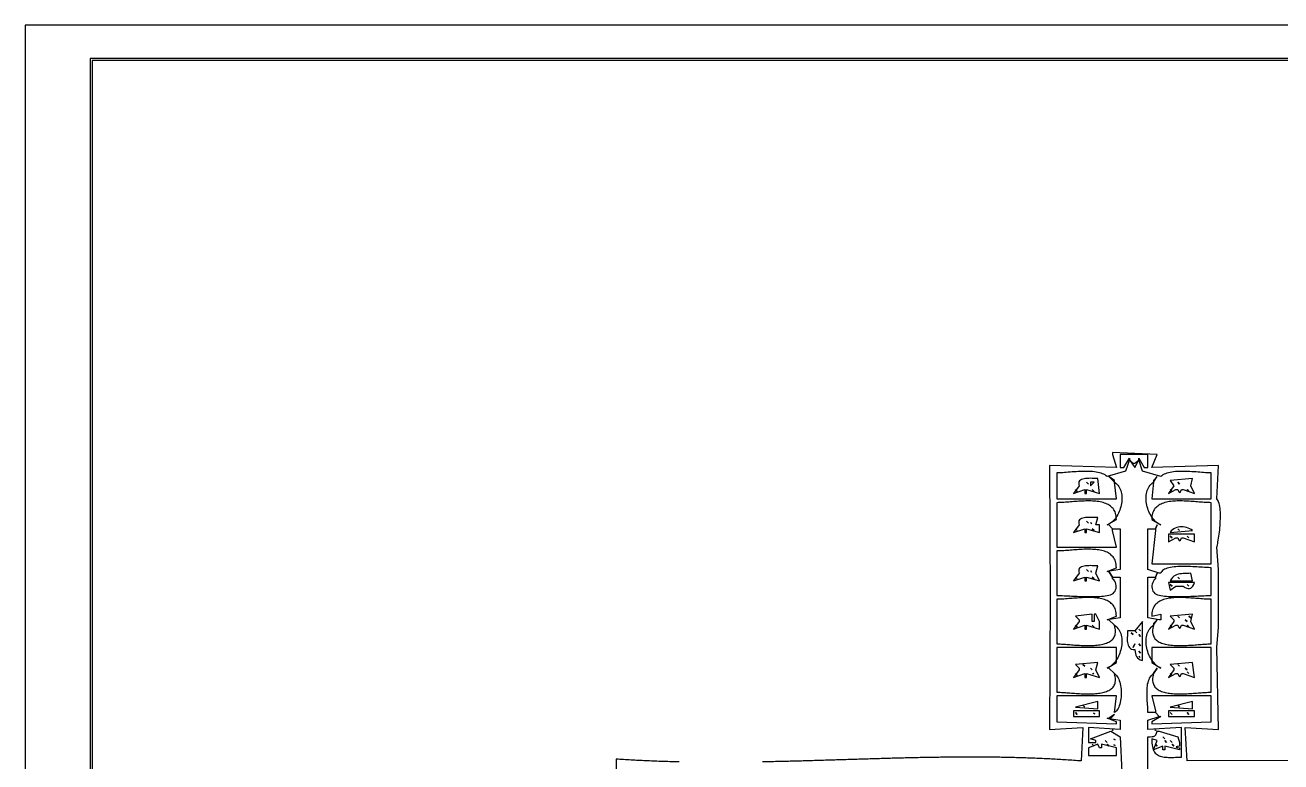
# Model space of a CAD drawing. Extents: x 0 to 1224, y 0 to 792.
# Drawn here: x 0 to 676, y 396 to 792 of the extents above; entities that cross this region are included whole.
import ezdxf

# ---------------------------------------------------------------- set-up
doc = ezdxf.new("R2010")
doc.units = 0
doc.layers.add('C7', color=7, linetype='CONTINUOUS')

msp = doc.modelspace()

# ---------------------------------------------------------------- linework, layer by layer
at = {"layer": 'C7'}
for points in [[(0, 792)], [(0, 792), (0, 0), (1224, 0), (1224, 792), (0, 792)], [(35, 774), (35, 17), (1206, 17), (1206, 774), (35, 774)], [(36, 773), (36, 18), (1205, 18), (1205, 773), (36, 773)], [(585, 562), (585, 561), (587, 554), (551, 555), (551.331787, 484), (551, 413), (569, 414), (568, 396), (567.009, 396.0766), (566.018, 396.1517), (565.0269, 396.225), (564.0356, 396.2967), (563.0443, 396.3667), (562.0528, 396.4351), (561.0612, 396.5019), (560.0695, 396.5671), (559.0777, 396.6307), (558.0858, 396.6927), (557.0938, 396.7531), (556.1017, 396.812), (555.1094, 396.8693), (554.1171, 396.9252), (553.1246, 396.9795), (552.1321, 397.0323), (551.1395, 397.0836), (550.1467, 397.1335), (549.1539, 397.1819), (548.1609, 397.2288), (547.1678, 397.2743), (546.1747, 397.3184), (545.1815, 397.3611), (544.1881, 397.4024), (543.1947, 397.4423), (542.2011, 397.4809), (541.2075, 397.5181), (540.2138, 397.5539), (539.22, 397.5884), (538.2261, 397.6217), (537.2321, 397.6536), (536.238, 397.6842), (535.2439, 397.7136), (534.2496, 397.7417), (533.2553, 397.7685), (532.2609, 397.7941), (531.2663, 397.8185), (530.2718, 397.8417), (529.2771, 397.8637), (528.2823, 397.8846), (527.2875, 397.9042), (526.2926, 397.9227), (525.2976, 397.9401), (524.3025, 397.9563), (523.3074, 397.9714), (522.3121, 397.9854), (521.3168, 397.9984), (520.3214, 398.0102), (519.326, 398.021), (518.3305, 398.0308), (517.3349, 398.0395), (516.3392, 398.0472), (515.3435, 398.0539), (514.3477, 398.0595), (513.3518, 398.0643), (512.3559, 398.068), (511.3599, 398.0708), (510.3638, 398.0726), (509.3677, 398.0736), (508.3715, 398.0736), (507.3752, 398.0727), (506.3789, 398.0709), (505.3825, 398.0683), (504.3861, 398.0647), (503.3896, 398.0604), (502.393, 398.0552), (501.3964, 398.0492), (500.3997, 398.0423), (499.403, 398.0347), (498.4062, 398.0263), (497.4093, 398.0171), (496.4125, 398.0072), (495.4155, 397.9966), (494.4185, 397.9852), (493.4215, 397.9731), (492.4244, 397.9602), (491.4273, 397.9467), (490.4301, 397.9326), (489.4328, 397.9177), (488.4356, 397.9023), (487.4382, 397.8861), (486.4409, 397.8694), (485.4435, 397.8521), (484.446, 397.8341), (483.4485, 397.8156), (482.451, 397.7965), (481.4534, 397.7769), (480.4558, 397.7567), (479.4581, 397.736), (478.4605, 397.7147), (477.4627, 397.693), (476.465, 397.6708), (475.4672, 397.6481), (474.4694, 397.6249), (473.4715, 397.6013), (472.4737, 397.5773), (471.4757, 397.5528), (470.4778, 397.5279), (469.4798, 397.5026), (468.4818, 397.477), (467.4838, 397.451), (466.4858, 397.4246), (465.4877, 397.3979), (464.4896, 397.3708), (463.4915, 397.3435), (462.4933, 397.3158), (461.4952, 397.2878), (460.497, 397.2596), (459.4988, 397.2311), (458.5006, 397.2024), (457.5023, 397.1734), (456.5041, 397.1442), (455.5058, 397.1148), (454.5075, 397.0852), (453.5092, 397.0554), (452.5109, 397.0254), (451.5126, 396.9953), (450.5142, 396.965), (449.5159, 396.9347), (448.5175, 396.9041), (447.5192, 396.8735), (446.5208, 396.8428), (445.5224, 396.8121), (444.524, 396.7812), (443.5257, 396.7503), (442.5273, 396.7194), (441.5289, 396.6885), (440.5305, 396.6575), (439.5321, 396.6266), (438.5337, 396.5956), (437.5353, 396.5647), (436.5369, 396.5339), (435.5385, 396.5031), (434.5401, 396.4723), (433.5417, 396.4417), (432.5433, 396.4111), (431.545, 396.3807), (430.5466, 396.3503), (429.5483, 396.3202), (428.5499, 396.2901), (427.5516, 396.2602), (426.5532, 396.2305), (425.5549, 396.201), (424.5566, 396.1717), (423.5583, 396.1426), (422.56, 396.1138), (421.5618, 396.0852), (420.5635, 396.0568), (419.5653, 396.0287), (418.5671, 396.0009), (417.5689, 395.9734), (416.5707, 395.9462), (415.5726, 395.9193), (414.5744, 395.8928), (413.5763, 395.8666), (412.5783, 395.8407), (411.5802, 395.8153), (410.5822, 395.7902), (409.5842, 395.7655), (408.5862, 395.7413), (407.5882, 395.7175), (406.5903, 395.6941), (405.5924, 395.6712), (404.5945, 395.6487), (403.5967, 395.6267), (402.5989, 395.6052), (401.6011, 395.5843), (400.6034, 395.5638), (399.6057, 395.5439), (398.608, 395.5246), (397.6104, 395.5058), (396.6128, 395.4875)], [(589, 561), (589, 554), (591, 554), (594, 559), (594, 558), (592, 552), (582, 549), (581.5169, 549.4769), (580.9526, 549.9012), (580.3124, 550.2755), (579.602, 550.6023), (578.8266, 550.8843), (577.9919, 551.1241), (577.1033, 551.3243), (576.1662, 551.4876), (575.1862, 551.6164), (574.1687, 551.7135), (573.1192, 551.7815), (572.0432, 551.8229), (570.9461, 551.8404), (569.8335, 551.8366), (568.7108, 551.8141), (567.5834, 551.7756), (566.457, 551.7235), (565.3368, 551.6607), (564.2285, 551.5895), (563.1375, 551.5128), (562.0692, 551.433), (561.0292, 551.3529), (560.0229, 551.2749), (559.0558, 551.2018), (558.1333, 551.1361), (557.2611, 551.0804), (556.4444, 551.0375), (555.6889, 551.0098), (555, 551), (555, 537), (587, 537), (586, 546), (586.6791, 545.5075), (587.2901, 544.9584), (587.8346, 544.3569), (588.3142, 543.7072), (588.7306, 543.0135), (589.0853, 542.28), (589.38, 541.5109), (589.6163, 540.7103), (589.7959, 539.8826), (589.9204, 539.0319), (589.9913, 538.1623), (590.0103, 537.2782), (589.9791, 536.3836), (589.8993, 535.4829), (589.7725, 534.5801), (589.6003, 533.6796), (589.3843, 532.7855), (589.1262, 531.902), (588.8276, 531.0333), (588.4902, 530.1836), (588.1154, 529.3571), (587.7051, 528.5581), (587.2608, 527.7906), (586.784, 527.059), (586.2766, 526.3674), (585.74, 525.7201), (585.1759, 525.1211), (584.586, 524.5748), (583.9718, 524.0854), (583.3349, 523.6569), (582.6771, 523.2937), (582, 523), (587, 526), (586.967, 526.9003), (586.876, 527.7469), (586.7289, 528.5415), (586.5276, 529.2855), (586.2742, 529.9805), (585.9705, 530.6279), (585.6185, 531.2293), (585.2202, 531.7861), (584.7774, 532.3001), (584.2923, 532.7725), (583.7666, 533.205), (583.2023, 533.5991), (582.6015, 533.9563), (581.966, 534.2782), (581.2978, 534.5661), (580.5989, 534.8218), (579.8711, 535.0466), (579.1165, 535.2422), (578.337, 535.41), (577.5346, 535.5515), (576.7111, 535.6683), (575.8686, 535.7619), (575.009, 535.8338), (574.1342, 535.8855), (573.2462, 535.9186), (572.3469, 535.9346), (571.4384, 535.935), (570.5225, 535.9213), (569.6011, 535.895), (568.6764, 535.8577), (567.7501, 535.8108), (566.8242, 535.756), (565.9007, 535.6947), (564.9816, 535.6284), (564.0687, 535.5587), (563.1641, 535.4871), (562.2697, 535.4151), (561.3874, 535.3442), (560.5192, 535.2759), (559.6671, 535.2118), (558.8329, 535.1534), (558.0186, 535.1022), (557.2263, 535.0598), (556.4577, 535.0275), (555.715, 535.0071), (555, 535), (555, 511), (587, 511), (585, 520), (585, 521), (589, 521), (589, 499), (582, 498), (587, 500), (586.967, 500.9003), (586.876, 501.7469), (586.7289, 502.5415), (586.5276, 503.2855), (586.2742, 503.9805), (585.9705, 504.6279), (585.6185, 505.2293), (585.2202, 505.7861), (584.7774, 506.3001), (584.2923, 506.7725), (583.7666, 507.205), (583.2023, 507.5991), (582.6015, 507.9563), (581.966, 508.2782), (581.2978, 508.5661), (580.5989, 508.8218), (579.8711, 509.0466), (579.1165, 509.2422), (578.337, 509.41), (577.5346, 509.5515), (576.7111, 509.6683), (575.8686, 509.7619), (575.009, 509.8338), (574.1342, 509.8855), (573.2462, 509.9186), (572.3469, 509.9346), (571.4384, 509.935), (570.5225, 509.9213), (569.6011, 509.895), (568.6764, 509.8577), (567.7501, 509.8108), (566.8242, 509.756), (565.9007, 509.6947), (564.9816, 509.6284), (564.0687, 509.5587), (563.1641, 509.4871), (562.2697, 509.4151), (561.3874, 509.3442), (560.5192, 509.2759), (559.6671, 509.2118), (558.8329, 509.1534), (558.0186, 509.1022), (557.2263, 509.0598), (556.4577, 509.0275), (555.715, 509.0071), (555, 509), (555, 485), (555.9642, 484.995), (556.9369, 484.9807), (557.9174, 484.9584), (558.905, 484.9292), (559.899, 484.8943), (560.8988, 484.8547), (561.9036, 484.8116), (562.9127, 484.7663), (563.9254, 484.7197), (564.9411, 484.6732), (565.9591, 484.6278), (566.9787, 484.5847), (567.9991, 484.5451), (569.0197, 484.5101), (570.0398, 484.4808), (571.0588, 484.4584), (572.0758, 484.4441), (573.0903, 484.439), (574.1015, 484.4443), (575.1087, 484.4611), (576.1113, 484.4905), (577.1086, 484.5338), (578.0998, 484.592), (579.0843, 484.6663), (580.0614, 484.758), (581.0304, 484.868), (581.9906, 484.9977), (582.9413, 485.1481), (583.8527, 485.3817), (584.6441, 485.7409), (585.3161, 486.2096), (585.8692, 486.7718), (586.304, 487.4112), (586.6213, 488.1121), (586.8216, 488.8582), (586.9055, 489.6335), (586.8737, 490.4219), (586.7267, 491.2075), (586.4653, 491.9742), (586.0899, 492.7058), (585.6013, 493.3864), (585, 494), (585, 495), (589, 495), (589, 473), (582, 472), (587, 474), (586.967, 474.9003), (586.876, 475.7469), (586.7289, 476.5415), (586.5276, 477.2855), (586.2742, 477.9805), (585.9705, 478.6279), (585.6185, 479.2293), (585.2202, 479.7861), (584.7774, 480.3001), (584.2923, 480.7725), (583.7666, 481.205), (583.2023, 481.5991), (582.6015, 481.9563), (581.966, 482.2782), (581.2978, 482.5661), (580.5989, 482.8218), (579.8711, 483.0466), (579.1165, 483.2422), (578.337, 483.41), (577.5346, 483.5515), (576.7111, 483.6683), (575.8686, 483.7619), (575.009, 483.8338), (574.1342, 483.8855), (573.2462, 483.9186), (572.3469, 483.9346), (571.4384, 483.935), (570.5225, 483.9213), (569.6011, 483.895), (568.6764, 483.8577), (567.7501, 483.8108), (566.8242, 483.756), (565.9007, 483.6947), (564.9816, 483.6284), (564.0687, 483.5587), (563.1641, 483.4871), (562.2697, 483.4151), (561.3874, 483.3442), (560.5192, 483.2759), (559.6671, 483.2118), (558.8329, 483.1534), (558.0186, 483.1022), (557.2263, 483.0598), (556.4577, 483.0275), (555.715, 483.0071), (555, 483), (555, 459), (555.5725, 458.9942), (556.1793, 458.9778), (556.8182, 458.9517), (557.4872, 458.9171), (558.1844, 458.8752), (558.9078, 458.8269), (559.6554, 458.7735), (560.4251, 458.716), (561.2151, 458.6555), (562.0232, 458.5932), (562.8475, 458.5302), (563.6861, 458.4675), (564.5369, 458.4063), (565.3979, 458.3477), (566.2671, 458.2928), (567.1426, 458.2427), (568.0223, 458.1986), (568.9042, 458.1614), (569.7864, 458.1324), (570.6669, 458.1126), (571.5437, 458.1032), (572.4147, 458.1053), (573.2781, 458.1199), (574.1317, 458.1482), (574.9736, 458.1913), (575.8019, 458.2503), (576.6144, 458.3263), (577.4093, 458.4204), (578.1845, 458.5338), (578.938, 458.6675), (579.6678, 458.8227), (580.3721, 459.0004), (581.0486, 459.2017), (581.6956, 459.4279), (582.3109, 459.6799), (582.8925, 459.9589), (583.4386, 460.2661), (583.947, 460.6024), (584.4159, 460.9691), (584.8431, 461.3672), (585.2268, 461.7978), (585.5649, 462.2621), (585.8554, 462.7612), (586.0963, 463.2961), (586.2856, 463.868), (586.4214, 464.478), (586.5017, 465.1272), (586.5244, 465.8167), (586.4876, 466.5476), (586.3892, 467.3211), (586.2273, 468.1381), (586, 469), (586.6791, 468.5075), (587.2901, 467.9584), (587.8346, 467.357), (588.3142, 466.7073), (588.7306, 466.0136), (589.0853, 465.28), (589.38, 464.5109), (589.6163, 463.7104), (589.7959, 462.8826), (589.9204, 462.0319), (589.9913, 461.1623), (590.0103, 460.2782), (589.9791, 459.3836), (589.8993, 458.4829), (589.7725, 457.5801), (589.6003, 456.6796), (589.3843, 455.7855), (589.1262, 454.902), (588.8276, 454.0333), (588.4902, 453.1836), (588.1154, 452.3571), (587.7051, 451.558), (587.2608, 450.7906), (586.784, 450.059), (586.2766, 449.3674), (585.74, 448.7201), (585.1759, 448.1211), (584.586, 447.5748), (583.9718, 447.0854), (583.3349, 446.6569), (582.6771, 446.2937), (582, 446), (587, 449), (587, 457), (555, 457), (555, 433), (555.5725, 432.9942), (556.1793, 432.9778), (556.8182, 432.9517), (557.4872, 432.9171), (558.1844, 432.8752), (558.9078, 432.8269), (559.6554, 432.7735), (560.4251, 432.716), (561.2151, 432.6555), (562.0232, 432.5932), (562.8475, 432.5302), (563.6861, 432.4675), (564.5369, 432.4063), (565.3979, 432.3477), (566.2671, 432.2928), (567.1426, 432.2427), (568.0223, 432.1986), (568.9042, 432.1614), (569.7864, 432.1324), (570.6669, 432.1126), (571.5437, 432.1032), (572.4147, 432.1053), (573.2781, 432.1199), (574.1317, 432.1482), (574.9736, 432.1913), (575.8019, 432.2503), (576.6144, 432.3263), (577.4093, 432.4204), (578.1845, 432.5338), (578.938, 432.6675), (579.6678, 432.8227), (580.3721, 433.0004), (581.0486, 433.2017), (581.6956, 433.4279), (582.3109, 433.6799), (582.8925, 433.9589), (583.4386, 434.2661), (583.947, 434.6024), (584.4159, 434.9691), (584.8431, 435.3672), (585.2268, 435.7978), (585.5649, 436.2621), (585.8554, 436.7612), (586.0963, 437.2961), (586.2856, 437.868), (586.4214, 438.478), (586.5017, 439.1272), (586.5244, 439.8167), (586.4876, 440.5476), (586.3892, 441.3211), (586.2273, 442.1381), (586, 443), (586.5374, 442.5875), (587.0318, 442.0803), (587.4832, 441.486), (587.8916, 440.8127), (588.257, 440.0683), (588.5795, 439.2606), (588.8589, 438.3975), (589.0954, 437.4871), (589.2889, 436.5371), (589.4393, 435.5554), (589.5468, 434.5501), (589.6113, 433.529), (589.6328, 432.4999), (589.6113, 431.4709), (589.5468, 430.4497), (589.4393, 429.4444), (589.2889, 428.4628), (589.0954, 427.5128), (588.8589, 426.6023), (588.5795, 425.7393), (588.257, 424.9316), (587.8916, 424.1871), (587.4832, 423.5139), (587.0318, 422.9196), (586.5374, 422.4124), (586, 422), (587, 431), (555, 431), (555, 417), (587, 416), (587, 417), (582, 419), (589, 418), (589, 413), (572, 414), (572, 406), (576, 406), (576, 407), (573, 408), (584, 412), (589, 409), (590, 390)], [(731, 396.3349), (625, 396), (624, 414), (642, 413), (641, 457), (642.000793, 468), (642, 499), (641, 511), (641.1637, 511.5961), (641.3313, 512.2889), (641.5008, 513.0703), (641.6703, 513.932), (641.8378, 514.8658), (642.0013, 515.8634), (642.1587, 516.9166), (642.3082, 518.0173), (642.4478, 519.1572), (642.5754, 520.328), (642.689, 521.5215), (642.7868, 522.7296), (642.8668, 523.9439), (642.9268, 525.1564), (642.9651, 526.3586), (642.9795, 527.5425), (642.9681, 528.6998), (642.929, 529.8222), (642.86, 530.9016), (642.7594, 531.9297), (642.625, 532.8983), (642.455, 533.7992), (642.2473, 534.6242), (641.9999, 535.3649), (641.7108, 536.0133), (641.3782, 536.561), (641, 537), (642, 555), (606, 554), (609, 561), (585, 562)], [(604, 356), (604, 409), (605.1851, 409.0261), (606.1858, 409.0886), (607.0185, 409.2461), (607.6998, 409.5573), (608.2461, 410.0809), (608.674, 410.8756), (609, 412), (610, 412), (620, 409), (621, 406), (621, 404), (619.7862, 403.7503), (619.1793, 403.5751), (619.1793, 403.4247), (619.7862, 403.2496), (621, 403), (621, 402), (613, 404), (613, 402), (612, 402), (612, 404), (607, 402), (609, 407), (606, 408), (606.0259, 406.7665), (606.1014, 405.637), (606.2256, 404.6067), (606.3979, 403.6714), (606.6175, 402.8264), (606.8838, 402.0672), (607.196, 401.3894), (607.5535, 400.7885), (607.9555, 400.26), (608.4013, 399.7994), (608.8903, 399.4021), (609.4216, 399.0638), (609.9947, 398.7799), (610.6087, 398.5458), (611.263, 398.3572), (611.9569, 398.2095), (612.6897, 398.0982), (613.4607, 398.0189), (614.2691, 397.967), (615.1142, 397.938), (615.9954, 397.9275), (616.912, 397.9309), (617.8631, 397.9438), (618.8482, 397.9616), (619.8665, 397.9799), (620.9173, 397.9942), (622, 398), (622, 414), (604, 413), (604, 418), (610, 420), (611, 420), (606, 417), (606, 416), (638, 417), (638, 431), (606, 431), (608, 423), (608, 422), (604, 422), (603.9884, 422.7569), (603.9565, 423.569), (603.9089, 424.4302), (603.8497, 425.3343), (603.7834, 426.2753), (603.7144, 427.2469), (603.6471, 428.2431), (603.5858, 429.2577), (603.5349, 430.2846), (603.4989, 431.3177), (603.482, 432.3509), (603.4886, 433.3779), (603.5232, 434.3928), (603.5901, 435.3894), (603.6937, 436.3615), (603.8384, 437.3031), (604.0285, 438.2079), (604.2684, 439.07), (604.5626, 439.8831), (604.9154, 440.6411), (605.3311, 441.3379), (605.8142, 441.9674), (606.369, 442.5235), (607, 443), (606.7726, 442.1381), (606.6107, 441.3211), (606.5123, 440.5476), (606.4755, 439.8167), (606.4982, 439.1272), (606.5784, 438.478), (606.7142, 437.868), (606.9036, 437.2961), (607.1445, 436.7612), (607.435, 436.2621), (607.7731, 435.7978), (608.1567, 435.3672), (608.584, 434.9691), (609.0528, 434.6024), (609.5612, 434.2661), (610.1073, 433.9589), (610.689, 433.6799), (611.3043, 433.4279), (611.9512, 433.2017), (612.6278, 433.0004), (613.332, 432.8227), (614.0618, 432.6675), (614.8154, 432.5338), (615.5906, 432.4204), (616.3854, 432.3263), (617.198, 432.2503), (618.0262, 432.1913), (618.8681, 432.1482), (619.7218, 432.1199), (620.5851, 432.1053), (621.4561, 432.1032), (622.3329, 432.1126), (623.2134, 432.1324), (624.0956, 432.1614), (624.9776, 432.1986), (625.8573, 432.2427), (626.7328, 432.2928), (627.602, 432.3477), (628.463, 432.4063), (629.3138, 432.4675), (630.1523, 432.5302), (630.9767, 432.5932), (631.7848, 432.6555), (632.5747, 432.716), (633.3445, 432.7735), (634.092, 432.8269), (634.8154, 432.8752), (635.5126, 432.9171), (636.1817, 432.9517), (636.8206, 432.9778), (637.4273, 432.9942), (638, 433), (638, 457), (606, 457), (606, 449), (611, 446), (610.3228, 446.2937), (609.665, 446.6569), (609.0281, 447.0854), (608.4139, 447.5748), (607.824, 448.1211), (607.2599, 448.7201), (606.7233, 449.3674), (606.2158, 450.059), (605.7391, 450.7906), (605.2948, 451.558), (604.8844, 452.3571), (604.5097, 453.1836), (604.1722, 454.0333), (603.8736, 454.902), (603.6156, 455.7855), (603.3996, 456.6796), (603.2274, 457.5801), (603.1005, 458.4829), (603.0207, 459.3836), (602.9895, 460.2782), (603.0086, 461.1623), (603.0795, 462.0319), (603.2039, 462.8826), (603.3835, 463.7104), (603.6198, 464.5109), (603.9146, 465.28), (604.2693, 466.0136), (604.6857, 466.7073), (605.1653, 467.357), (605.7098, 467.9584), (606.3208, 468.5075), (607, 469), (606.7726, 468.1381), (606.6107, 467.3211), (606.5123, 466.5476), (606.4755, 465.8167), (606.4982, 465.1272), (606.5784, 464.478), (606.7142, 463.868), (606.9036, 463.2961), (607.1445, 462.7612), (607.435, 462.2621), (607.7731, 461.7978), (608.1567, 461.3672), (608.584, 460.9691), (609.0528, 460.6024), (609.5612, 460.2661), (610.1073, 459.9589), (610.689, 459.6799), (611.3043, 459.4279), (611.9512, 459.2017), (612.6278, 459.0004), (613.332, 458.8227), (614.0618, 458.6675), (614.8154, 458.5338), (615.5906, 458.4204), (616.3854, 458.3263), (617.198, 458.2503), (618.0262, 458.1913), (618.8681, 458.1482), (619.7218, 458.1199), (620.5851, 458.1053), (621.4561, 458.1032), (622.3329, 458.1126), (623.2134, 458.1324), (624.0956, 458.1614), (624.9776, 458.1986), (625.8573, 458.2427), (626.7328, 458.2928), (627.602, 458.3477), (628.463, 458.4063), (629.3138, 458.4675), (630.1523, 458.5302), (630.9767, 458.5932), (631.7848, 458.6555), (632.5747, 458.716), (633.3445, 458.7735), (634.092, 458.8269), (634.8154, 458.8752), (635.5126, 458.9171), (636.1817, 458.9517), (636.8206, 458.9778), (637.4273, 458.9942), (638, 459), (638, 483), (637.2849, 483.0071), (636.5422, 483.0275), (635.7736, 483.0598), (634.9812, 483.1022), (634.167, 483.1534), (633.3328, 483.2118), (632.4806, 483.2759), (631.6124, 483.3442), (630.7301, 483.4151), (629.8357, 483.4871), (628.9311, 483.5587), (628.0182, 483.6284), (627.0991, 483.6947), (626.1756, 483.756), (625.2498, 483.8108), (624.3235, 483.8577), (623.3987, 483.895), (622.4774, 483.9213), (621.5614, 483.935), (620.6529, 483.9346), (619.7536, 483.9186), (618.8656, 483.8855), (617.9909, 483.8338), (617.1312, 483.7619), (616.2887, 483.6683), (615.4653, 483.5515), (614.6628, 483.41), (613.8833, 483.2422), (613.1287, 483.0466), (612.4009, 482.8218), (611.702, 482.5661), (611.0338, 482.2782), (610.3983, 481.9563), (609.7975, 481.5991), (609.2333, 481.205), (608.7076, 480.7725), (608.2224, 480.3001), (607.7797, 479.7861), (607.3813, 479.2293), (607.0294, 478.6279), (606.7257, 477.9805), (606.4722, 477.2855), (606.271, 476.5415), (606.1239, 475.7469), (606.0329, 474.9003), (606, 474), (611, 475), (611, 472), (610, 472), (604, 473), (604, 495), (608, 495), (608, 494), (607.3986, 493.3864), (606.91, 492.7058), (606.5346, 491.9742), (606.2731, 491.2075), (606.1261, 490.4219), (606.0943, 489.6335), (606.1782, 488.8582), (606.3785, 488.1121), (606.6958, 487.4112), (607.1307, 486.7718), (607.6838, 486.2096), (608.3557, 485.7409), (609.1471, 485.3817), (610.0586, 485.1481), (611.0092, 484.9977), (611.9694, 484.868), (612.9384, 484.758), (613.9155, 484.6663), (614.9, 484.592), (615.8912, 484.5338), (616.8885, 484.4905), (617.8911, 484.4611), (618.8983, 484.4443), (619.9095, 484.439), (620.924, 484.4441), (621.9411, 484.4584), (622.96, 484.4808), (623.9801, 484.5101), (625.0008, 484.5451), (626.0212, 484.5847), (627.0407, 484.6278), (628.0587, 484.6732), (629.0745, 484.7197), (630.0872, 484.7663), (631.0963, 484.8116), (632.1011, 484.8547), (633.1009, 484.8943), (634.0949, 484.9292), (635.0825, 484.9584), (636.063, 484.9807), (637.0357, 484.995), (638, 485), (638, 500), (637.4295, 500.0082), (636.7728, 500.0315), (636.0367, 500.0675), (635.228, 500.114), (634.3536, 500.1686), (633.4204, 500.2291), (632.4351, 500.2933), (631.4047, 500.3588), (630.336, 500.4234), (629.2359, 500.4848), (628.1111, 500.5407), (626.9686, 500.5888), (625.8152, 500.6269), (624.6578, 500.6527), (623.5031, 500.6638), (622.3581, 500.6582), (621.2296, 500.6333), (620.1245, 500.5871), (619.0496, 500.5171), (618.0117, 500.4212), (617.0177, 500.297), (616.0745, 500.1422), (615.1889, 499.9547), (614.3677, 499.7321), (613.6179, 499.4721), (612.9462, 499.1724), (612.3595, 498.8309), (611.8647, 498.4451), (611.4686, 498.0129), (611.1781, 497.5319), (611, 497), (610, 497), (604, 499), (604, 521), (608, 521), (608, 520), (606, 502), (638, 502), (638, 535), (637.2849, 535.0071), (636.5422, 535.0275), (635.7736, 535.0598), (634.9812, 535.1022), (634.167, 535.1534), (633.3328, 535.2118), (632.4806, 535.2759), (631.6124, 535.3442), (630.7301, 535.4151), (629.8357, 535.4871), (628.9311, 535.5587), (628.0182, 535.6284), (627.0991, 535.6947), (626.1756, 535.756), (625.2498, 535.8108), (624.3235, 535.8577), (623.3987, 535.895), (622.4774, 535.9213), (621.5614, 535.935), (620.6529, 535.9346), (619.7536, 535.9186), (618.8656, 535.8855), (617.9909, 535.8338), (617.1312, 535.7619), (616.2887, 535.6683), (615.4653, 535.5515), (614.6628, 535.41), (613.8833, 535.2422), (613.1287, 535.0466), (612.4009, 534.8218), (611.702, 534.5661), (611.0338, 534.2782), (610.3983, 533.9563), (609.7975, 533.5991), (609.2333, 533.205), (608.7076, 532.7725), (608.2224, 532.3001), (607.7797, 531.7861), (607.3813, 531.2293), (607.0294, 530.6279), (606.7257, 529.9805), (606.4722, 529.2855), (606.271, 528.5415), (606.1239, 527.7469), (606.0329, 526.9003), (606, 526), (611, 523), (610.3228, 523.2937), (609.665, 523.6569), (609.0281, 524.0854), (608.4139, 524.5748), (607.824, 525.1211), (607.2599, 525.7201), (606.7233, 526.3674), (606.2158, 527.059), (605.7391, 527.7906), (605.2948, 528.5581), (604.8844, 529.3571), (604.5097, 530.1836), (604.1722, 531.0333), (603.8736, 531.902), (603.6156, 532.7855), (603.3996, 533.6796), (603.2274, 534.5801), (603.1005, 535.4829), (603.0207, 536.3836), (602.9895, 537.2782), (603.0086, 538.1623), (603.0795, 539.0319), (603.2039, 539.8826), (603.3835, 540.7103), (603.6198, 541.5109), (603.9146, 542.28), (604.2693, 543.0135), (604.6857, 543.7072), (605.1653, 544.3569), (605.7098, 544.9584), (606.3208, 545.5075), (607, 546), (606, 537), (638, 537), (638, 551), (637.311, 551.0098), (636.5554, 551.0375), (635.7388, 551.0805), (634.8665, 551.1361), (633.9441, 551.2018), (632.977, 551.2749), (631.9707, 551.3529), (630.9307, 551.433), (629.8624, 551.5128), (628.7714, 551.5896), (627.663, 551.6607), (626.5429, 551.7236), (625.4164, 551.7756), (624.2891, 551.8142), (623.1664, 551.8367), (622.0537, 551.8405), (620.9567, 551.8229), (619.8807, 551.7815), (618.8312, 551.7136), (617.8137, 551.6165), (616.8337, 551.4876), (615.8966, 551.3244), (615.008, 551.1242), (614.1733, 550.8844), (613.3979, 550.6023), (612.6875, 550.2755), (612.0473, 549.9012), (611.483, 549.4769), (611, 549), (601, 552), (599, 558), (599, 559), (602, 554), (604, 554), (604, 561), (589, 561)], [(594, 558), (597, 554), (599, 558), (597, 556), (596, 556), (594, 558)], [(567, 544), (564, 540), (570, 542), (570, 540), (571, 540), (571, 542), (578, 540), (577, 548), (576.3682, 548.0101), (575.6454, 548.0346), (574.8507, 548.0646), (574.0036, 548.0909), (573.1232, 548.1045), (572.229, 548.0966), (571.3402, 548.0579), (570.4762, 547.9795), (569.6562, 547.8524), (568.8996, 547.6676), (568.2257, 547.416), (567.6538, 547.0887), (567.2032, 546.6766), (566.8932, 546.1707), (566.7431, 545.5619), (566.7722, 544.8414), (567, 544)], [(583, 549), (586, 546), (586, 547), (583, 549)], [(609, 549), (607, 547), (607, 546), (609, 549)], [(616, 547), (618, 544), (615, 540), (619, 542), (620, 542), (620.5339, 540.8485), (621, 540.4647), (621.466, 540.8485), (622, 542), (623, 542), (629, 540), (627, 544), (628, 548), (616, 547)], [(565, 542), (566, 541), (565, 542)], [(571, 546), (572, 545), (571, 546)], [(573, 546), (573, 544), (575, 546), (573, 546)], [(574, 542), (575, 541), (574, 542)], [(616, 542), (617, 541), (616, 542)], [(620, 546), (621, 545), (620, 546)], [(625, 542), (626, 541), (625, 542)], [(567, 523), (564, 519), (570, 521), (570, 519), (571, 519), (571, 521), (578, 519), (578, 523), (576, 523), (577, 527), (576.3682, 527.0101), (575.6454, 527.0346), (574.8507, 527.0646), (574.0036, 527.0909), (573.1232, 527.1045), (572.229, 527.0966), (571.3402, 527.0579), (570.4762, 526.9795), (569.6562, 526.8524), (568.8996, 526.6676), (568.2257, 526.416), (567.6538, 526.0887), (567.2032, 525.6766), (566.8932, 525.1707), (566.7431, 524.5619), (566.7722, 523.8414), (567, 523)], [(565, 521), (566, 520), (565, 521)], [(571, 525), (572, 524), (571, 525)], [(573.333313, 524.333313), (573.666687, 523.666687), (573.333313, 524.333313)], [(574, 521), (575, 520), (574, 521)], [(583, 523), (585, 521), (583, 523)], [(609, 523), (608, 521), (609, 523)], [(616, 519), (628, 520), (627.2471, 520.5174), (626.4476, 520.9666), (625.6107, 521.344), (624.7457, 521.6462), (623.8616, 521.8696), (622.9678, 522.0108), (622.0733, 522.0661), (621.1875, 522.0322), (620.3194, 521.9055), (619.4784, 521.6825), (618.6735, 521.3596), (617.914, 520.9334), (617.2091, 520.4004), (616.5681, 519.7571), (616, 519)], [(620, 521), (621, 520), (620, 521)], [(615, 518), (615, 514), (619, 516), (620, 516), (620.5339, 514.8485), (621, 514.4647), (621.466, 514.8485), (622, 516), (623, 516), (629, 514), (629, 518), (615, 518)], [(616, 517), (617, 516), (616, 517)], [(625, 517), (626, 516), (625, 517)], [(567, 497), (564, 493), (570, 495), (570, 493), (571, 493), (571, 495), (578, 493), (576, 497), (577, 501), (576.3682, 501.0101), (575.6454, 501.0346), (574.8507, 501.0646), (574.0036, 501.0909), (573.1232, 501.1045), (572.229, 501.0965), (571.3402, 501.0578), (570.4762, 500.9795), (569.6562, 500.8524), (568.8996, 500.6676), (568.2257, 500.416), (567.6538, 500.0887), (567.2032, 499.6765), (566.8932, 499.1706), (566.7431, 498.5619), (566.7722, 497.8414), (567, 497)], [(565, 495), (566, 494), (565, 495)], [(571, 499), (572, 498), (571, 499)], [(573.333313, 498.333344), (573.666687, 497.666656), (573.333313, 498.333344)], [(574, 495), (575, 494), (574, 495)], [(583, 498), (585, 495), (583, 498)], [(609, 497), (608, 495), (609, 497)], [(616, 493), (628, 493), (627, 497), (625.9481, 496.9224), (624.9197, 496.878), (623.9177, 496.8472), (622.9451, 496.8104), (622.0047, 496.7484), (621.0997, 496.6414), (620.2328, 496.4701), (619.4072, 496.215), (618.6256, 495.8566), (617.8912, 495.3754), (617.2068, 494.7518), (616.5754, 493.9665), (616, 493)], [(620, 495), (621, 494), (620, 495)], [(615, 492), (616, 488), (619, 490), (623, 490), (623.9565, 489.383), (624.8319, 488.9774), (625.63, 488.7824), (626.3543, 488.7974), (627.0086, 489.0218), (627.5967, 489.4549), (628.1221, 490.0961), (628.5886, 490.9446), (629, 492), (615, 492)], [(616, 491), (617, 490), (616, 491)], [(625, 491), (626, 490), (625, 491)], [(565, 474), (567, 472), (567, 471), (564, 467), (570, 469), (570, 467), (571, 467), (571, 469), (578, 467), (578, 471), (576, 475), (575, 475), (575, 471), (574, 471), (574, 475), (565, 474)], [(616, 474), (618, 472), (618, 471), (615, 467), (619, 469), (620, 469), (620.5339, 467.8485), (621, 467.4647), (621.466, 467.8485), (622, 469), (623, 469), (629, 467), (627, 471), (628, 475), (616, 474)], [(620, 474), (621, 473), (620, 474)], [(626, 474), (627, 473), (626, 474)], [(565, 469), (566, 468), (565, 469)], [(574, 469), (575, 468), (574, 469)], [(583, 472), (586, 469), (583, 472)], [(597, 466), (593, 466), (592.987, 465.1869), (592.954, 464.3226), (592.9149, 463.4235), (592.8834, 462.5065), (592.8735, 461.5881), (592.8989, 460.6851), (592.9734, 459.8141), (593.111, 458.9918), (593.3254, 458.2348), (593.6304, 457.5599), (594.04, 456.9838), (594.5679, 456.523), (595.228, 456.1944), (596.034, 456.0144), (597, 456), (597.111, 454.8082), (597.2686, 453.7785), (597.5052, 452.8928), (597.8529, 452.1333), (598.344, 451.4822), (599.0107, 450.9215), (599.8853, 450.4334), (601, 450), (601, 471), (597, 466)], [(599, 467), (600, 466), (599, 467)], [(609, 472), (607, 470), (607, 469), (609, 472)], [(616, 469), (617, 468), (616, 469)], [(624, 472), (625, 471), (624, 472)], [(625, 469), (626, 468), (625, 469)], [(595, 465), (596, 464), (595, 465)], [(597, 466), (598, 465), (597, 466)], [(599, 464), (600, 463), (599, 464)], [(597, 459), (596, 457), (597, 459)], [(599, 459), (600, 458), (599, 459)], [(599, 455), (600, 454), (599, 455)], [(565, 448), (567, 446), (567, 445), (564, 441), (570, 443), (570, 441), (571, 441), (571, 443), (578, 441), (576, 445), (577, 449), (565, 448)], [(569, 448), (570, 447), (569, 448)], [(573, 446), (574, 445), (573, 446)], [(583, 446), (586, 443), (583, 446)], [(599.333313, 452.333344), (599.666687, 451.666656), (599.333313, 452.333344)], [(609, 446), (607, 443), (609, 446)], [(616, 448), (618, 446), (618, 445), (615, 441), (619, 443), (620, 443), (620.5339, 441.8485), (621, 441.4647), (621.466, 441.8485), (622, 443), (623, 443), (629, 441), (628, 449), (616, 448)], [(620, 448), (621, 447), (620, 448)], [(624, 446), (625, 445), (624, 446)], [(565, 443), (566, 442), (565, 443)], [(574.333313, 443.333344), (574.666687, 442.666656), (574.333313, 443.333344)], [(616, 443), (617, 442), (616, 443)], [(625, 444), (626, 443), (625, 444)], [(565, 425), (577, 424), (577, 428), (565, 425)], [(569, 426), (570, 425), (569, 426)], [(616, 425), (628, 424), (628, 428), (616, 425)], [(620, 426), (621, 425), (620, 426)], [(564, 423), (564, 420), (578, 420), (578, 423), (564, 423)], [(565, 422), (566, 421), (565, 422)], [(574.666687, 421.666656), (575.333313, 421.333344), (574.666687, 421.666656)], [(583, 419), (584, 419), (586, 421), (583, 419)], [(608, 422), (610, 420), (608, 422)], [(615, 423), (615, 420), (629, 420), (629, 423), (615, 423)], [(616, 422), (617, 421), (616, 422)], [(625, 422), (626, 421), (625, 422)], [(584.666687, 412.666656), (585.333313, 412.333344), (584.666687, 412.666656)], [(607.666687, 412.666656), (608.333313, 412.333344), (607.666687, 412.666656)], [(581, 407), (582, 406), (581, 407)], [(585.666687, 407.666656), (586.333313, 407.333344), (585.666687, 407.666656)], [(612, 409), (613, 408), (612, 409)], [(613, 407), (614, 406), (613, 407)], [(616, 407), (617, 406), (616, 407)], [(577, 405), (572, 403), (572, 399), (587, 399), (587, 403), (579, 405), (579, 403), (578, 403), (577, 405)], [(574, 405), (575, 404), (574, 405)], [(582, 405), (583, 404), (582, 405)], [(585.666687, 404.666656), (586.333313, 404.333344), (585.666687, 404.666656)], [(608, 405), (609, 404), (608, 405)], [(617, 405), (618, 404), (617, 405)], [(351.7751, 395.4783), (350.7803, 395.5009), (349.7855, 395.5248), (348.7907, 395.5498), (347.7961, 395.576), (346.8016, 395.6035), (345.8071, 395.6323), (344.8127, 395.6623), (343.8184, 395.6936), (342.8242, 395.7261), (341.8301, 395.76), (340.8361, 395.7952), (339.8422, 395.8318), (338.8483, 395.8697), (337.8546, 395.9089), (336.8609, 395.9495), (335.8673, 395.9916), (334.8738, 396.035), (333.8805, 396.0798), (332.8872, 396.126), (331.894, 396.1737), (330.9009, 396.2229), (329.9079, 396.2735), (328.915, 396.3256), (327.9222, 396.3791), (326.9295, 396.4342), (325.9369, 396.4908), (324.9444, 396.549), (323.952, 396.6086), (322.9598, 396.6699), (321.9676, 396.7327), (320.9755, 396.7971), (319.9835, 396.8631), (318.9917, 396.9307), (318, 397), (318, 363)]]:
    msp.add_lwpolyline(points, dxfattribs=at)

doc.saveas('drawing.dxf')
